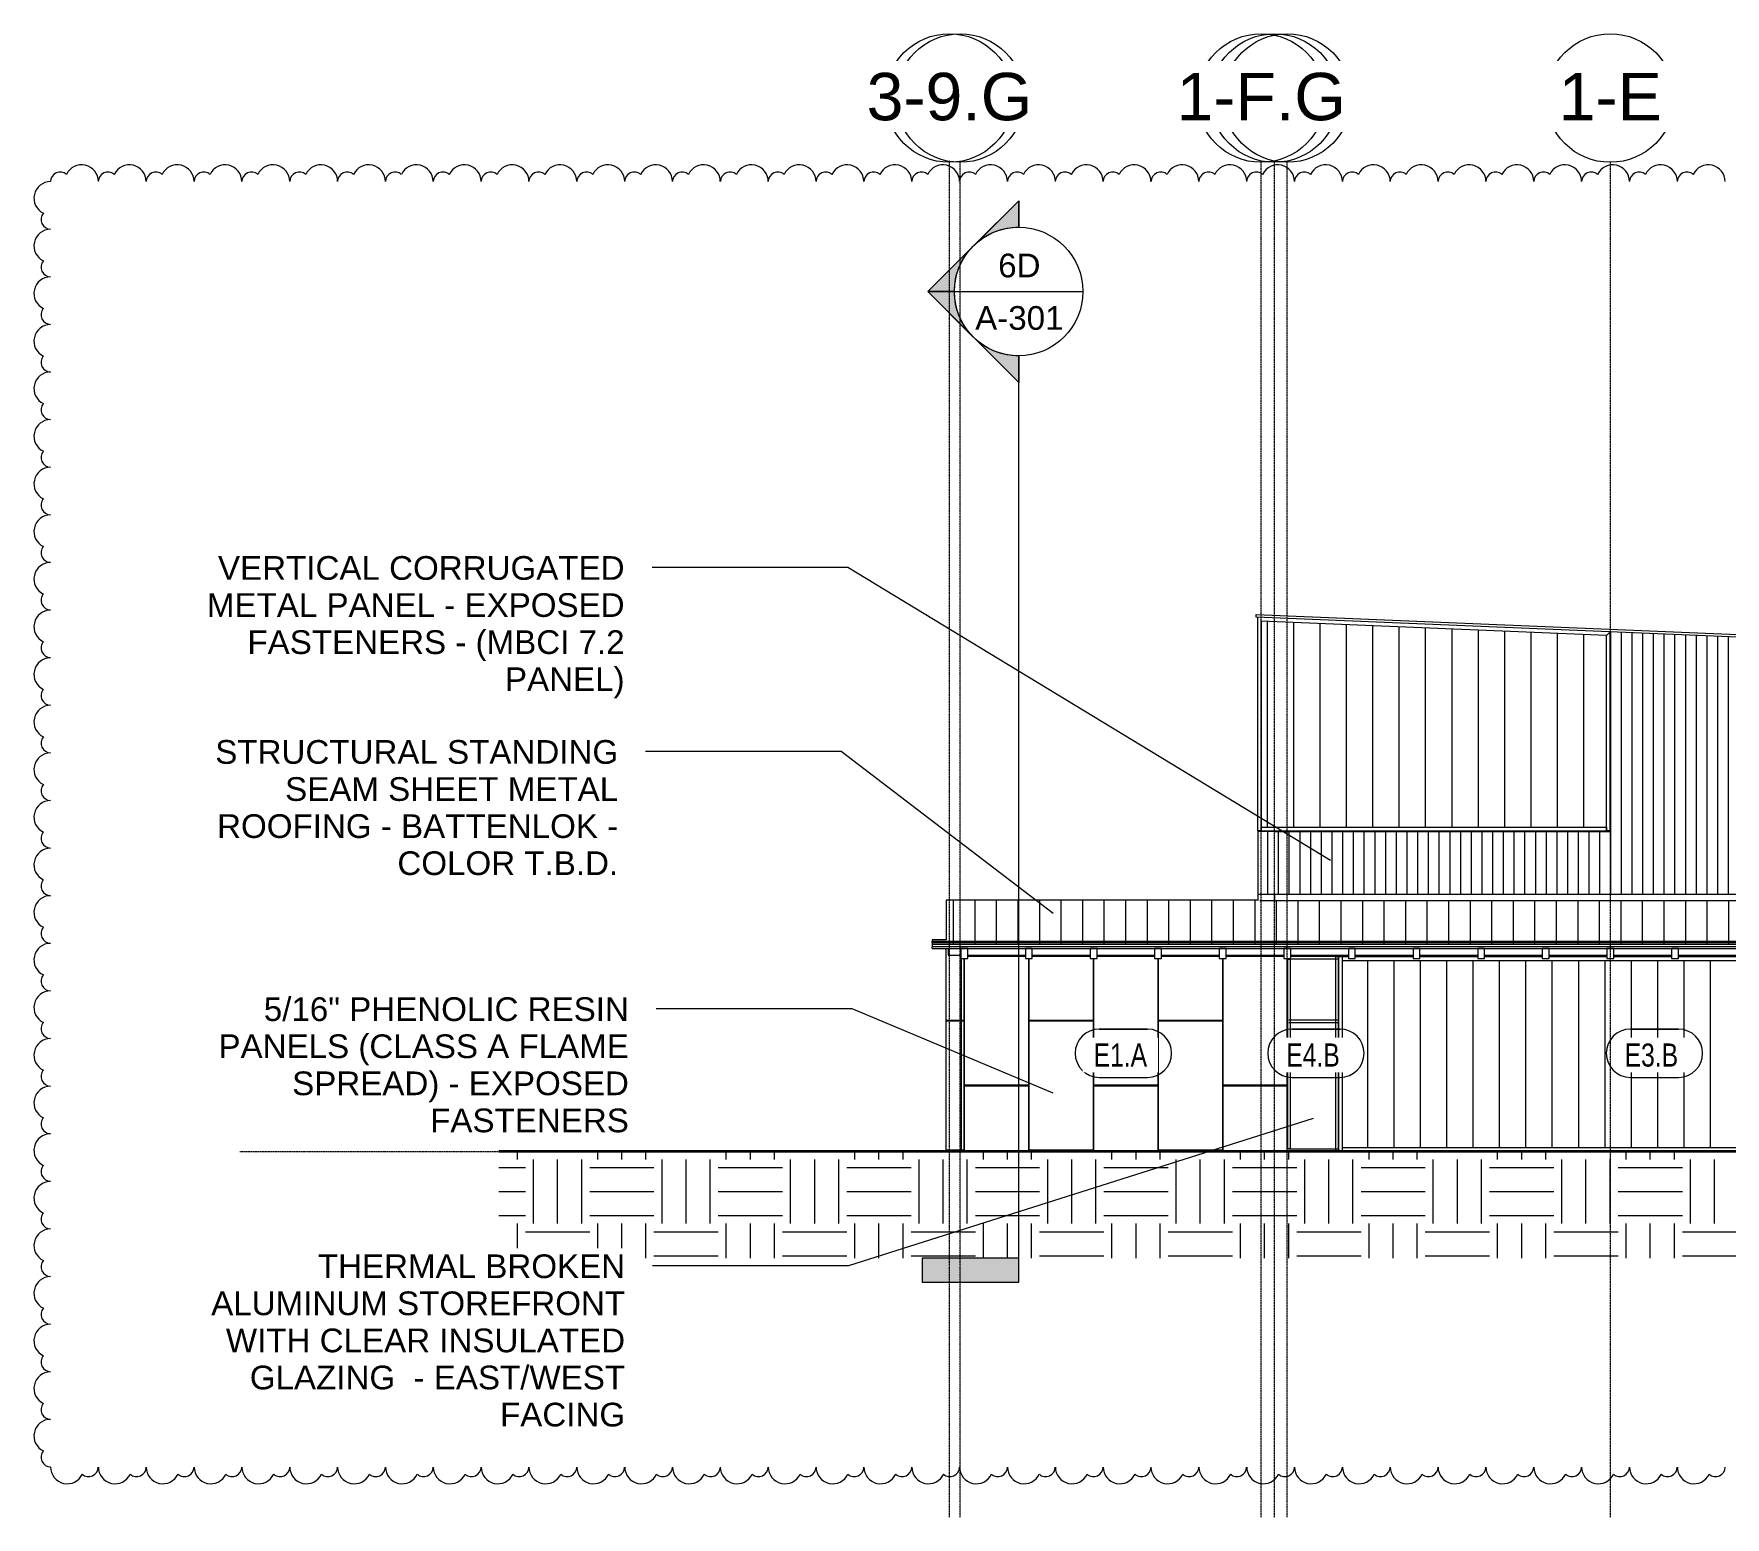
# Model space of a CAD drawing. Header units: inches. Extents: x 20207 to 40520, y -355 to 835.
# Drawn here: x 20208 to 21471, y -273 to 835 of the extents above; entities that cross this region are included whole.
import ezdxf

# ---------------------------------------------------------------- set-up
doc = ezdxf.new("R2010")
doc.units = ezdxf.units.IN
doc.header["$MEASUREMENT"] = 0
doc.linetypes.add('Grid Line 1_2_', pattern=[0.875, 0.5, -0.125, 0.125, -0.125])
doc.linetypes.add('Hidden 1_8_', pattern=[0.1875, 0.125, -0.0625])
for name, color, linetype, lineweight in [('A-ANNO-KEYN', 231, 'Continuous', 9), ('A-FLOR-LEVL', 51, 'Continuous', 9), ('A-GLAZ-CWMG', 51, 'Continuous', 13), ('A-ROOF', 132, 'Continuous', 13), ('A-ROOF-PATT', 132, 'Continuous', 13), ('A-WALL', 113, 'Continuous', 13), ('A-WALL-IDEN', 211, 'Continuous', 9), ('A-WALL-PATT', 111, 'Continuous', 13), ('C-TOPO', 7, 'Continuous', 13), ('G-ANNO-REVC', 71, 'Continuous', 9), ('G-ANNO-SYMB', 111, 'Continuous', 9), ('I-WALL', 2, 'Continuous', 13), ('S-BEAM', 12, 'Continuous', 13), ('S-GRID', 1, 'Continuous', 9), ('S-GRID-IDEN', 1, 'Continuous', 9)]:
    doc.layers.add(name, color=color, linetype=linetype, lineweight=lineweight)
doc.styles.add('Arial_1', font='arial.ttf', dxfattribs={"height": 35.407186})
doc.styles.add('Arial_2', font='arial.ttf', dxfattribs={"height": 17.703593})
doc.styles.add('Century Gothic', font='GOTHIC.TTF', dxfattribs={"width": 0.8, "height": 17.245342})
pattern_1 = [(0, (21143.93, 1.12), (-193, 193), [48, -145]), (90, (21143.93, 1.12), (-193, 1e-14), [96, -97]), (180, (21191.93, 97.12), (-193, 193), [48, -145]), (90, (21191.93, 1.12), (-193, 1e-14), [96, -97]), (180, (21191.93, 97.62), (-193, 193), [48, -145]), (90, (21191.93, 97.62), (-193, 1e-14), [96, -97]), (0, (21143.93, 193.62), (-193, 193), [48, -145]), (90, (21143.93, 97.62), (-193, 1e-14), [96, -97]), (0, (21192.18, 48.88), (-193, 193), [48, -145]), (90, (21192.18, 0.75), (-193, 1e-14), [48.125, -144.875]), (90, (21240.18, 0.75), (-193, 1e-14), [48.125, -144.875]), (0, (21192.18, 145.38), (-193, 193), [48, -145]), (90, (21192.18, 49.38), (-193, 1e-14), [96, -97]), (180, (21240.18, 49.38), (-193, 193), [48, -145]), (90, (21240.18, 49.38), (-193, 1e-14), [96, -97]), (90, (21192.18, 145.88), (-193, 1e-14), [48, -145]), (180, (21240.18, 145.88), (-193, 193), [48, -145]), (90, (21240.18, 145.88), (-193, 1e-14), [48, -145]), (0, (21240.43, 1.12), (-193, 193), [48, -145]), (90, (21240.43, 1.12), (-193, 1e-14), [96, -97]), (180, (21288.43, 97.12), (-193, 193), [48, -145]), (90, (21288.43, 1.12), (-193, 1e-14), [96, -97]), (180, (21288.43, 97.62), (-193, 193), [48, -145]), (90, (21288.43, 97.62), (-193, 1e-14), [96, -97]), (0, (21240.43, 193.62), (-193, 193), [48, -145]), (90, (21240.43, 97.62), (-193, 1e-14), [96, -97]), (0, (21288.68, 48.88), (-193, 193), [48, -145]), (90, (21288.68, 0.75), (-193, 1e-14), [48.125, -144.875]), (90, (21336.68, 0.75), (-193, 1e-14), [48.125, -144.875]), (0, (21288.68, 145.38), (-193, 193), [48, -145]), (90, (21288.68, 49.38), (-193, 1e-14), [96, -97]), (180, (21336.68, 49.38), (-193, 193), [48, -145]), (90, (21336.68, 49.38), (-193, 1e-14), [96, -97]), (90, (21288.68, 145.88), (-193, 1e-14), [48, -145]), (180, (21336.68, 145.88), (-193, 193), [48, -145]), (90, (21336.68, 145.88), (-193, 1e-14), [48, -145])]

# ---------------------------------------------------------------- blocks, each defined once
blk = doc.blocks.new('Rectangular Mullion - Profile_Polycarbonate_Upper and left-1836397-Elevation - West')
at = {"layer": 'A-GLAZ-CWMG'}
for p, q in [((21185.1, 142.7), (21185.1, 145.5)), ((21185.1, 145.5), (21189.5, 145.5)), ((21185.1, 142.7), (21646.4, 142.7)), ((21194.6, 145.5), (21237.7, 145.5)), ((21242.9, 145.5), (21286, 145.5)), ((21291.1, 145.5), (21334.2, 145.5)), ((21339.4, 145.5), (21382.5, 145.5)), ((21387.6, 145.5), (21430.7, 145.5)), ((21435.9, 145.5), (21479, 145.5)), ((21484.1, 145.5), (21527.2, 145.5)), ((21532.4, 145.5), (21575.5, 145.5)), ((21580.6, 145.5), (21623.7, 145.5)), ((21628.9, 145.5), (21646.4, 145.5)), ((21646.4, 145.5), (21646.4, 142.7))]:
    blk.add_line(p, q, dxfattribs=at)
blk = doc.blocks.new('Rectangular Mullion - Profile_Polycarbonate_Lower-1836398-Elevation - West')
at = {"layer": 'A-GLAZ-CWMG'}
for p, q in [((21185.1, 0), (21185.1, 2.8)), ((21646.4, 2.8), (21185.1, 2.8)), ((21646.4, 2.8), (21646.4, 0))]:
    blk.add_line(p, q, dxfattribs=at)
blk = doc.blocks.new('Rectangular Mullion - Profile_Polycarbonate_right-1180550-Elevation - West')
at = {"layer": 'A-GLAZ-CWMG'}
for p, q in [((21182.4, 145.5), (21185.1, 145.5)), ((21182.4, 0), (21182.4, 145.5)), ((21185.1, 0), (21185.1, 145.5))]:
    blk.add_line(p, q, dxfattribs=at)
blk = doc.blocks.new('Rectangular Mullion - Exterior 2_ x 4_5_-1142339-Elevation - West')
at = {"layer": 'A-GLAZ-CWMG'}
for p, q in [((21143.9, 97), (21143.9, 2)), ((21145.9, 97), (21145.9, 2)), ((21145.9, 2), (21143.9, 2))]:
    blk.add_line(p, q, dxfattribs=at)
blk = doc.blocks.new('Rectangular Mullion - Exterior 2_ x 4_5_-1142340-Elevation - West')
at = {"layer": 'A-GLAZ-CWMG'}
for p, q in [((21143.9, 143.5), (21145.9, 143.5)), ((21143.9, 143.5), (21143.9, 97)), ((21145.9, 143.5), (21145.9, 97))]:
    blk.add_line(p, q, dxfattribs=at)
blk = doc.blocks.new('Rectangular Mullion - Exterior 2_ x 4_5_-1146634-Elevation - West')
at = {"layer": 'A-GLAZ-CWMG'}
for p, q in [((21180.1, 145.5), (21182.1, 145.5)), ((21180.1, 97), (21180.1, 145.5)), ((21182.1, 97), (21182.1, 145.5))]:
    blk.add_line(p, q, dxfattribs=at)
blk = doc.blocks.new('Rectangular Mullion - Exterior 2_ x 4_5_-1146635-Elevation - West')
at = {"layer": 'A-GLAZ-CWMG'}
for p, q in [((21180.1, 0), (21180.1, 97)), ((21182.1, 0), (21182.1, 97))]:
    blk.add_line(p, q, dxfattribs=at)
blk = doc.blocks.new('L-Angle - L2X2X3_16-1772653-Elevation - West')
at = {"layer": 'S-BEAM'}
for p, q in [((21134.8, 239.3), (21134.8, 239.5)), ((21134.8, 239.1), (21134.8, 239.3)), ((21384.7, 239.1), (21134.8, 239.1)), ((21134.8, 238.9), (21134.8, 239.1)), ((21134.8, 238.9), (21384.7, 238.9)), ((21384.7, 239.5), (21384.7, 239.3)), ((21384.7, 239.3), (21384.7, 239.1)), ((21384.7, 239.1), (21384.7, 238.9))]:
    blk.add_line(p, q, dxfattribs=at)
at = {"layer": 'S-BEAM', "linetype": 'Hidden 1_8_', "lineweight": 9}
blk.add_line((21384.7, 239.1), (21134.8, 239.1), dxfattribs=at)
blk = doc.blocks.new('Rectangular Mullion - Exterior 2_ x 4_5_-1146644-Elevation - West')
at = {"layer": 'A-GLAZ-CWMG'}
for p, q in [((21144.9, 2), (21182.1, 2)), ((21182.1, 2), (21182.1, 0))]:
    blk.add_line(p, q, dxfattribs=at)
blk = doc.blocks.new('Rectangular Mullion - Exterior 2_ x 4_5_-1146645-Elevation - West')
at = {"layer": 'A-GLAZ-CWMG'}
for p, q in [((21182.1, 98), (21144.9, 98)), ((21182.1, 96), (21144.9, 96)), ((21182.1, 98), (21182.1, 96))]:
    blk.add_line(p, q, dxfattribs=at)
blk = doc.blocks.new('Rectangular Mullion - Exterior 2_ x 4_5_-1146646-Elevation - West')
at = {"layer": 'A-GLAZ-CWMG'}
for p, q in [((21182.1, 143.5), (21144.9, 143.5)), ((21182.1, 145.5), (21146.4, 145.5)), ((21182.1, 145.5), (21182.1, 143.5))]:
    blk.add_line(p, q, dxfattribs=at)
blk = doc.blocks.new('Dimension Lumber - 5_5 x 7_5 Glulam-1777807-Elevation - West')
at = {"layer": 'S-BEAM'}
for p, q in [((22497.4, 151.5), (22492.2, 151.5)), ((22492.2, 151.5), (22492.2, 144)), ((22492.2, 144), (22497.4, 144)), ((22497.4, 144), (22497.4, 151.5))]:
    blk.add_line(p, q, dxfattribs=at)
blk = doc.blocks.new('HSS-Hollow Structural Section - HSS1-1_2X1-1_2X1_8 - Obsolete-1396620-Elevation - West')
at = {"layer": 'S-BEAM'}
for p, q in [((20878.6, 151.8), (20878.6, 152.7)), ((20878.6, 151.6), (20878.6, 151.8)), ((20878.6, 151.6), (22518.9, 151.6))]:
    blk.add_line(p, q, dxfattribs=at)
blk = doc.blocks.new('Rectangular Mullion - Profile_Polycarbonate_Lower-1767616-Elevation - West')
at = {"layer": 'A-GLAZ-CWMG'}
for p, q in [((21124.3, 239.5), (21124.3, 242.2)), ((21124.3, 242.2), (21382.2, 242.2)), ((21382.2, 242.2), (21382.2, 239.5)), ((21124.3, 239.5), (21382.2, 239.5))]:
    blk.add_line(p, q, dxfattribs=at)
blk = doc.blocks.new('Rectangular Mullion - Profile_Polycarbonate_Upper and left-1987914-Elevation - West')
at = {"layer": 'A-GLAZ-CWMG'}
for p, q in [((21121.6, 399), (21121.6, 239.5)), ((21124.3, 396.1), (21124.3, 239.5)), ((21124.3, 239.5), (21121.6, 239.5))]:
    blk.add_line(p, q, dxfattribs=at)
blk = doc.blocks.new('Rectangular Mullion - Profile_Polycarbonate_right-1987915-Elevation - West')
at = {"layer": 'A-GLAZ-CWMG'}
for p, q in [((21384.9, 388), (21382.2, 385.4)), ((21382.2, 239.5), (21382.2, 385.4)), ((21384.9, 239.5), (21384.9, 388)), ((21384.9, 239.5), (21382.2, 239.5))]:
    blk.add_line(p, q, dxfattribs=at)
blk = doc.blocks.new('Rectangular Mullion - Profile_Polycarbonate_Upper and left-1987916-Elevation - West')
at = {"layer": 'A-GLAZ-CWMG'}
for q in [(21124.3, 396.1), (21384.9, 388)]:
    blk.add_line((21382.2, 385.4), q, dxfattribs=at)
blk = doc.blocks.new('Roofs 5 - Roofs 1-1983635-Elevation - West')
at = {"layer": 'A-ROOF'}
for p, q in [((20878.6, 156.4), (20878.6, 157.1)), ((20878.6, 157.1), (22519.1, 157.1)), ((20878.6, 155.7), (20878.6, 156.4)), ((22519.1, 156.4), (20878.6, 156.4)), ((22519.1, 155.7), (20878.6, 155.7)), ((22519.1, 157.1), (22519.1, 156.4))]:
    blk.add_line(p, q, dxfattribs=at)
blk = doc.blocks.new('Grid - Grid Head - Circle-14747-Elevation - West')
at = {"layer": 'S-GRID-IDEN'}
blk.add_circle((21143.8, 786.7), 48, dxfattribs=at)
blk = doc.blocks.new('Section - 3_32_ x 3_8_-18514-Elevation - West')
at = {"layer": 'G-ANNO-SYMB'}
blk.add_hatch(color=256, dxfattribs=at).paths.add_polyline_path([(22320.8, -79.7), (22248.8, -79.7), (22248.8, -97.7), (22320.8, -97.7)], flags=0)
for p, q in [((22248.8, -97.7), (22248.8, -79.7)), ((22248.8, -79.7), (22320.8, -79.7)), ((22320.8, -79.7), (22320.8, -97.7)), ((22320.8, -97.7), (22248.8, -97.7))]:
    blk.add_line(p, q, dxfattribs=at)
blk = doc.blocks.new('Section - Section Head - Filled-1526-Elevation - West')
at = {"layer": 'G-ANNO-SYMB'}
h = blk.add_hatch(color=256, dxfattribs=at)
edge = h.paths.add_edge_path(flags=0)
edge.add_arc((22248.8, 593.2), 48.1, 47.9216, 90)
edge.add_line((22248.8, 641.2), (22248.8, 661))
edge.add_line((22248.8, 661), (22281, 628.8))
h = blk.add_hatch(color=256, dxfattribs=at)
edge = h.paths.add_edge_path(flags=0)
edge.add_line((22282.8, 627.1), (22316.7, 593.2))
edge.add_line((22316.7, 593.2), (22296.8, 593.2))
edge.add_arc((22248.8, 593.2), 48, 360, 405)
h = blk.add_hatch(color=256, dxfattribs=at)
edge = h.paths.add_edge_path(flags=0)
edge.add_arc((22248.8, 593.2), 48, 315, 360)
edge.add_line((22296.8, 593.2), (22316.7, 593.2))
edge.add_line((22316.7, 593.2), (22282.8, 559.2))
h = blk.add_hatch(color=256, dxfattribs=at)
edge = h.paths.add_edge_path(flags=0)
edge.add_line((22281, 557.5), (22248.8, 525.3))
edge.add_line((22248.8, 525.3), (22248.8, 545.1))
edge.add_arc((22248.8, 593.2), 48.1, 270, 312.0784)
for p, q in [((22316.7, 593.2), (22248.8, 661)), ((22248.8, 641.2), (22248.8, 661)), ((22281, 628.8), (22248.8, 661)), ((22248.8, 661), (22248.8, 641.2)), ((22316.7, 593.2), (22282.8, 627.1)), ((22316.7, 593.2), (22248.8, 525.3)), ((22282.8, 559.2), (22316.7, 593.2)), ((22296.8, 593.2), (22316.7, 593.2)), ((22316.7, 593.2), (22296.8, 593.2)), ((22248.8, 525.3), (22281, 557.5)), ((22248.8, 545.2), (22248.8, 525.3)), ((22248.8, 545.1), (22248.8, 525.3))]:
    blk.add_line(p, q, dxfattribs=at)
for radius, start, end in [(48, 90, 270), (48, 270, 90), (48.1, 47.9216, 90), (48, 360, 45), (48, 315, 360), (48.1, 270, 312.0784)]:
    blk.add_arc((22248.8, 593.2), radius, start, end, dxfattribs=at)
blk = doc.blocks.new('Wall Tag - 1_4_-1369832-Elevation - West')
at = {"layer": 'A-WALL-IDEN', "color": 153}
for p, q in [((22653.5, 91.3), (22689.5, 91.3)), ((22689.5, 91.3), (22653.5, 91.3)), ((22653.5, 55.3), (22689.5, 55.3)), ((22653.5, 55.3), (22689.5, 55.3))]:
    blk.add_line(p, q, dxfattribs=at)
for centre, start, end in [((22653.5, 73.3), 90, 270), ((22653.5, 73.3), 90, 270), ((22689.5, 73.3), 270, 90), ((22689.5, 73.3), 270, 90)]:
    blk.add_arc(centre, 18, start, end, dxfattribs=at)
blk = doc.blocks.new('Family - ___-1987486-Elevation - West')
at = {"layer": 'G-ANNO-REVC', "color": 153}
for centre, radius, start, end in [((20243.4, 724.3), 12.5, 0, 154.7912), ((20279.1, 724.3), 12.5, 0, 154.7912), ((20314.9, 724.3), 12.5, 0, 154.7912), ((20350.6, 724.3), 12.5, 0, 154.7912), ((20386.3, 724.3), 12.5, 0, 154.7912), ((20422.1, 724.3), 12.5, 0, 154.7912), ((20457.8, 724.3), 12.5, 0, 154.7912), ((20493.5, 724.3), 12.5, 0, 154.7912), ((20529.3, 724.3), 12.5, 0, 154.7912), ((20565, 724.3), 12.5, 0, 154.7912), ((20600.7, 724.3), 12.5, 0, 154.7912), ((20636.5, 724.3), 12.5, 0, 154.7912), ((20672.2, 724.3), 12.5, 0, 154.7912), ((20707.9, 724.3), 12.5, 0, 154.7912), ((20743.7, 724.3), 12.5, 0, 154.7912), ((20779.4, 724.3), 12.5, 0, 154.7912), ((20815.1, 724.3), 12.5, 0, 154.7912), ((20850.9, 724.3), 12.5, 0, 154.7912), ((20886.6, 724.3), 12.5, 0, 154.7912), ((20922.3, 724.3), 12.5, 0, 154.7912), ((20958.1, 724.3), 12.5, 0, 154.7912), ((20993.8, 724.3), 12.5, 0, 154.7912), ((21029.5, 724.3), 12.5, 0, 154.7912), ((21065.3, 724.3), 12.5, 0, 154.7912), ((21101, 724.3), 12.5, 0, 154.7912), ((21136.7, 724.3), 12.5, 0, 154.7912), ((21172.5, 724.3), 12.5, 0, 154.7912), ((21208.2, 724.3), 12.5, 0, 154.7912), ((21243.9, 724.3), 12.5, 0, 154.7912), ((21279.7, 724.3), 12.5, 0, 154.7912), ((21315.4, 724.3), 12.5, 0, 154.7912), ((21351.1, 724.3), 12.5, 0, 154.7912), ((21386.9, 724.3), 12.5, 0, 154.7912), ((21422.6, 724.3), 12.5, 0, 154.7912), ((21458.3, 724.3), 12.5, 0, 154.7912), ((20220.2, 711.9), 12.4, 90, 244.7912), ((20227.3, 724.3), 7.15, 48.1897, 180), ((20263, 724.3), 7.15, 48.1897, 180), ((20298.8, 724.3), 7.15, 48.1897, 180), ((20334.5, 724.3), 7.15, 48.1897, 180), ((20370.2, 724.3), 7.15, 48.1897, 180), ((20406, 724.3), 7.15, 48.1897, 180), ((20441.7, 724.3), 7.15, 48.1897, 180), ((20477.4, 724.3), 7.15, 48.1897, 180), ((20513.2, 724.3), 7.15, 48.1897, 180), ((20548.9, 724.3), 7.15, 48.1897, 180), ((20584.6, 724.3), 7.15, 48.1897, 180), ((20620.4, 724.3), 7.15, 48.1897, 180), ((20656.1, 724.3), 7.15, 48.1897, 180), ((20691.8, 724.3), 7.15, 48.1897, 180), ((20727.6, 724.3), 7.15, 48.1897, 180), ((20763.3, 724.3), 7.15, 48.1897, 180), ((20799, 724.3), 7.15, 48.1897, 180), ((20834.8, 724.3), 7.15, 48.1897, 180), ((20870.5, 724.3), 7.15, 48.1897, 180), ((20906.2, 724.3), 7.15, 48.1897, 180), ((20942, 724.3), 7.15, 48.1897, 180), ((20977.7, 724.3), 7.15, 48.1897, 180), ((21013.4, 724.3), 7.15, 48.1897, 180), ((21049.2, 724.3), 7.15, 48.1897, 180), ((21084.9, 724.3), 7.15, 48.1897, 180), ((21120.6, 724.3), 7.15, 48.1897, 180), ((21156.4, 724.3), 7.15, 48.1897, 180), ((21192.1, 724.3), 7.15, 48.1897, 180), ((21227.8, 724.3), 7.15, 48.1897, 180), ((21263.6, 724.3), 7.15, 48.1897, 180), ((21299.3, 724.3), 7.15, 48.1897, 180), ((21335, 724.3), 7.15, 48.1897, 180), ((21370.8, 724.3), 7.15, 48.1897, 180), ((21406.5, 724.3), 7.15, 48.1897, 180), ((21442.2, 724.3), 7.15, 48.1897, 180), ((20220.2, 695.9), 7.11, 138.1897, 270), ((20220.2, 676.3), 12.4, 90, 244.7912), ((20220.2, 660.3), 7.11, 138.1897, 270), ((20220.2, 640.8), 12.4, 90, 244.7912), ((20220.2, 624.8), 7.11, 138.1897, 270), ((20220.2, 605.2), 12.4, 90, 244.7912), ((20220.2, 589.2), 7.11, 138.1897, 270), ((20220.2, 569.7), 12.4, 90, 244.7912), ((20220.2, 553.7), 7.11, 138.1897, 270), ((20220.2, 534.1), 12.4, 90, 244.7912), ((20220.2, 518.1), 7.11, 138.1897, 270), ((20220.2, 498.6), 12.4, 90, 244.7912), ((20220.2, 482.6), 7.11, 138.1897, 270), ((20220.2, 463), 12.4, 90, 244.7912), ((20220.2, 447), 7.11, 138.1897, 270), ((20220.2, 427.5), 12.4, 90, 244.7912), ((20220.2, 391.9), 12.4, 90, 244.7912), ((20220.2, 411.5), 7.11, 138.1897, 270), ((20220.2, 375.9), 7.11, 138.1897, 270), ((20220.2, 356.3), 12.4, 90, 244.7912), ((20220.2, 340.3), 7.11, 138.1897, 270), ((20220.2, 320.8), 12.4, 90, 244.7912), ((20220.2, 304.8), 7.11, 138.1897, 270), ((20220.2, 285.2), 12.4, 90, 244.7912), ((20220.2, 269.2), 7.11, 138.1897, 270), ((20220.2, 249.7), 12.4, 90, 244.7912), ((20220.2, 233.7), 7.11, 138.1897, 270), ((20220.2, 214.1), 12.4, 90, 244.7912), ((20220.2, 198.1), 7.11, 138.1897, 270), ((20220.2, 178.6), 12.4, 90, 244.7912), ((20220.2, 162.6), 7.11, 138.1897, 270), ((20220.2, 143), 12.4, 90, 244.7912), ((20220.2, 127), 7.11, 138.1897, 270), ((20220.2, 107.5), 12.4, 90, 244.7912), ((20220.2, 91.5), 7.11, 138.1897, 270), ((20220.2, 71.9), 12.4, 90, 244.7912), ((20220.2, 55.9), 7.11, 138.1897, 270), ((20220.2, 36.3), 12.4, 90, 244.7912), ((20220.2, 0.8), 12.4, 90, 244.7912), ((20220.2, 20.3), 7.11, 138.1897, 270), ((20220.2, -15.2), 7.11, 138.1897, 270), ((20220.2, -34.8), 12.4, 90, 244.7912), ((20220.2, -50.8), 7.11, 138.1897, 270), ((20220.2, -70.3), 12.4, 90, 244.7912), ((20220.2, -86.3), 7.11, 138.1897, 270), ((20220.2, -105.9), 12.4, 90, 244.7912), ((20220.2, -121.9), 7.11, 138.1897, 270), ((20220.2, -141.4), 12.4, 90, 244.7912), ((20220.2, -157.4), 7.11, 138.1897, 270), ((20220.2, -177), 12.4, 90, 244.7912), ((20220.2, -193), 7.11, 138.1897, 270), ((20220.2, -212.5), 12.4, 90, 244.7912), ((20220.2, -228.5), 7.11, 138.1897, 270), ((20232.7, -235.7), 12.5, 180, 334.7912), ((20248.7, -235.7), 7.15, 228.1897, 360), ((20268.4, -235.7), 12.5, 180, 334.7912), ((20284.5, -235.7), 7.15, 228.1897, 360), ((20304.1, -235.7), 12.5, 180, 334.7912), ((20320.2, -235.7), 7.15, 228.1897, 360), ((20339.9, -235.7), 12.5, 180, 334.7912), ((20355.9, -235.7), 7.15, 228.1897, 360), ((20375.6, -235.7), 12.5, 180, 334.7912), ((20391.7, -235.7), 7.15, 228.1897, 360), ((20411.3, -235.7), 12.5, 180, 334.7912), ((20427.4, -235.7), 7.15, 228.1897, 360), ((20447.1, -235.7), 12.5, 180, 334.7912), ((20463.1, -235.7), 7.15, 228.1897, 360), ((20482.8, -235.7), 12.5, 180, 334.7912), ((20498.9, -235.7), 7.15, 228.1897, 360), ((20518.5, -235.7), 12.5, 180, 334.7912), ((20534.6, -235.7), 7.15, 228.1897, 360), ((20554.3, -235.7), 12.5, 180, 334.7912), ((20570.3, -235.7), 7.15, 228.1897, 360), ((20590, -235.7), 12.5, 180, 334.7912), ((20606.1, -235.7), 7.15, 228.1897, 360), ((20625.7, -235.7), 12.5, 180, 334.7912), ((20641.8, -235.7), 7.15, 228.1897, 360), ((20661.5, -235.7), 12.5, 180, 334.7912), ((20677.5, -235.7), 7.15, 228.1897, 360), ((20697.2, -235.7), 12.5, 180, 334.7912), ((20713.3, -235.7), 7.15, 228.1897, 360), ((20732.9, -235.7), 12.5, 180, 334.7912), ((20749, -235.7), 7.15, 228.1897, 360), ((20768.7, -235.7), 12.5, 180, 334.7912), ((20784.7, -235.7), 7.15, 228.1897, 360), ((20804.4, -235.7), 12.5, 180, 334.7912), ((20820.5, -235.7), 7.15, 228.1897, 360), ((20840.1, -235.7), 12.5, 180, 334.7912), ((20856.2, -235.7), 7.15, 228.1897, 360), ((20875.9, -235.7), 12.5, 180, 334.7912), ((20891.9, -235.7), 7.15, 228.1897, 360), ((20911.6, -235.7), 12.5, 180, 334.7912), ((20927.7, -235.7), 7.15, 228.1897, 360), ((20947.3, -235.7), 12.5, 180, 334.7912), ((20963.4, -235.7), 7.15, 228.1897, 360), ((20983.1, -235.7), 12.5, 180, 334.7912), ((20999.1, -235.7), 7.15, 228.1897, 360), ((21018.8, -235.7), 12.5, 180, 334.7912), ((21034.9, -235.7), 7.15, 228.1897, 360), ((21054.5, -235.7), 12.5, 180, 334.7912), ((21070.6, -235.7), 7.15, 228.1897, 360), ((21090.3, -235.7), 12.5, 180, 334.7912), ((21106.3, -235.7), 7.15, 228.1897, 360), ((21126, -235.7), 12.5, 180, 334.7912), ((21142.1, -235.7), 7.15, 228.1897, 360), ((21161.7, -235.7), 12.5, 180, 334.7912), ((21177.8, -235.7), 7.15, 228.1897, 360), ((21197.5, -235.7), 12.5, 180, 334.7912), ((21213.5, -235.7), 7.15, 228.1897, 360), ((21233.2, -235.7), 12.5, 180, 334.7912), ((21249.3, -235.7), 7.15, 228.1897, 360), ((21268.9, -235.7), 12.5, 180, 334.7912), ((21285, -235.7), 7.15, 228.1897, 360), ((21304.7, -235.7), 12.5, 180, 334.7912), ((21320.7, -235.7), 7.15, 228.1897, 360), ((21340.4, -235.7), 12.5, 180, 334.7912), ((21356.5, -235.7), 7.15, 228.1897, 360), ((21376.1, -235.7), 12.5, 180, 334.7912), ((21392.2, -235.7), 7.15, 228.1897, 360), ((21411.9, -235.7), 12.5, 180, 334.7912), ((21427.9, -235.7), 7.15, 228.1897, 360), ((21447.6, -235.7), 12.5, 180, 334.7912), ((21463.7, -235.7), 7.15, 228.1897, 360)]:
    blk.add_arc(centre, radius, start, end, dxfattribs=at)

msp = doc.modelspace()

# ---------------------------------------------------------------- hatches: boundary and pattern name
at = {"layer": 'A-ROOF-PATT', "lineweight": 9}
h = msp.add_hatch(dxfattribs=at)
h.set_pattern_fill('FP_1', color=8, style=0, pattern_type=2)
h.set_pattern_definition([(90, (180.953, -760.156), (-16.082, 1e-15), [])])
h.paths.add_polyline_path([(22632.1, 154), (22808.3, 154), (22808.3, 154.9), (22519.1, 154.9), (22519.1, 155.7), (20878.6, 155.7), (20878.6, 154.7), (22519.1, 154.7), (22519.1, 154), (22627.3, 154)], flags=0)
h.paths.add_polyline_path([(22793.3, 156.3), (22808.3, 156.3), (22808.3, 157.4), (22786.6, 157.4), (22786.6, 158.5), (22342.7, 158.5), (22342.7, 187.4), (21121.8, 187.5), (21121.8, 187.6), (20889.1, 187.6), (20889.1, 157.9), (20878.6, 157.9), (20878.6, 157.1), (22519.1, 157.1), (22519.1, 156.3), (22724.1, 156.3)], flags=0)
at = {"layer": 'A-WALL-PATT', "lineweight": 9}
h = msp.add_hatch(dxfattribs=at)
h.set_pattern_fill('FP_9', color=8, style=0, pattern_type=2)
h.set_pattern_definition([(90, (21384.928, 0), (-19.685, 1e-15), [])])
h.paths.add_polyline_path([(21174.8, 242.2), (21382.2, 242.2), (21382.2, 385.4), (21124.3, 396.1), (21124.3, 242.2)], flags=0)
h = msp.add_hatch(dxfattribs=at)
h.set_pattern_fill('FP_7', color=8, style=0, pattern_type=2)
h.set_pattern_definition([(90, (22305.319, 0), (-8, 5e-16), [])])
h.paths.add_polyline_path([(22259.3, 192), (22342.7, 192), (22342.7, 239.5), (22341.2, 239.5), (22341.7, 240), (22341.8, 243.5), (22369.6, 243.5), (22369.6, 347), (21384.9, 388), (21384.9, 238.9), (21121.8, 238.9), (21121.8, 192), (22104.4, 192)], flags=0)
h = msp.add_hatch(dxfattribs=at)
h.set_pattern_fill('FP_3', color=8, style=0, pattern_type=2)
h.set_pattern_definition(pattern_1)
h.paths.add_polyline_path([(20900.3, 0), (20900.3, 144), (20900, 144), (20900, 151.6), (20889.1, 151.5), (20889.1, 0)], flags=0)
h = msp.add_hatch(dxfattribs=at)
h.set_pattern_fill('FP_3', color=8, style=0, pattern_type=2)
h.set_pattern_definition(pattern_1)
h.paths.add_polyline_path([(21143.7, 0), (21143.7, 144), (21141.2, 144), (21141.2, 145.5), (21098.1, 145.5), (21098.1, 144), (21093, 144), (21093, 145.5), (21049.9, 145.5), (21049.9, 144), (21044.7, 144), (21044.7, 145.5), (21001.6, 145.5), (21001.6, 144), (20996.5, 144), (20996.5, 145.5), (20953.4, 145.5), (20953.4, 144), (20948.2, 144), (20948.2, 145.5), (20905.1, 145.5), (20905.1, 144), (20900.3, 144), (20900.3, 0)], flags=0)
h = msp.add_hatch(dxfattribs=at)
h.set_pattern_fill('FP_4', color=8, style=0, pattern_type=2)
h.set_pattern_definition([(0, (21135.3, 0.38), (-193, 193), [48, -145]), (90, (21135.3, 0.38), (-193, 1e-14), [96, -97]), (180, (21183.3, 96.38), (-193, 193), [48, -145]), (90, (21183.3, 0.38), (-193, 1e-14), [96, -97]), (180, (21183.3, 96.88), (-193, 193), [48, -145]), (90, (21183.3, 96.88), (-193, 1e-14), [96, -97]), (0, (21135.3, 192.88), (-193, 193), [48, -145]), (90, (21135.3, 96.88), (-193, 1e-14), [96, -97]), (0, (21183.55, 48.12), (-193, 193), [48, -145]), (90, (21183.55, 0), (-193, 1e-14), [48.125, -144.875]), (90, (21231.55, 0), (-193, 1e-14), [48.125, -144.875]), (0, (21183.55, 144.62), (-193, 193), [48, -145]), (90, (21183.55, 48.62), (-193, 1e-14), [96, -97]), (180, (21231.55, 48.62), (-193, 193), [48, -145]), (90, (21231.55, 48.62), (-193, 1e-14), [96, -97]), (90, (21183.55, 145.12), (-193, 1e-14), [48, -145]), (180, (21231.55, 145.12), (-193, 193), [48, -145]), (90, (21231.55, 145.12), (-193, 1e-14), [48, -145]), (0, (21231.8, 0.38), (-193, 193), [48, -145]), (90, (21231.8, 0.38), (-193, 1e-14), [96, -97]), (180, (21279.8, 96.38), (-193, 193), [48, -145]), (90, (21279.8, 0.38), (-193, 1e-14), [96, -97]), (180, (21279.8, 96.88), (-193, 193), [48, -145]), (90, (21279.8, 96.88), (-193, 1e-14), [96, -97]), (0, (21231.8, 192.88), (-193, 193), [48, -145]), (90, (21231.8, 96.88), (-193, 1e-14), [96, -97]), (0, (21280.05, 48.12), (-193, 193), [48, -145]), (90, (21280.05, 0), (-193, 1e-14), [48.125, -144.875]), (90, (21328.05, 0), (-193, 1e-14), [48.125, -144.875]), (0, (21280.05, 144.62), (-193, 193), [48, -145]), (90, (21280.05, 48.62), (-193, 1e-14), [96, -97]), (180, (21328.05, 48.62), (-193, 193), [48, -145]), (90, (21328.05, 48.62), (-193, 1e-14), [96, -97]), (90, (21280.05, 145.12), (-193, 1e-14), [48, -145]), (180, (21328.05, 145.12), (-193, 193), [48, -145]), (90, (21328.05, 145.12), (-193, 1e-14), [48, -145])])
h.paths.add_polyline_path([(20948.2, 145.5), (20948.2, 146.5), (20905.1, 146.5), (20905.1, 145.5)], flags=0)
h.paths.add_polyline_path([(20996.5, 145.5), (20996.5, 146.5), (20953.4, 146.5), (20953.4, 145.5)], flags=0)
h.paths.add_polyline_path([(21135.1, 145.5), (21135.1, 146.5), (21098.1, 146.5), (21098.1, 145.5)], flags=0)
h.paths.add_polyline_path([(21001.6, 145.5), (21044.7, 145.5), (21044.7, 146.5), (21001.6, 146.5)], flags=0)
h.paths.add_polyline_path([(21093, 145.5), (21093, 146.5), (21049.9, 146.5), (21049.9, 145.5)], flags=0)
h = msp.add_hatch(dxfattribs=at)
h.set_pattern_fill('FP_5', color=8, style=0, pattern_type=2)
h.set_pattern_definition([(90, (21223.61, 0), (-19.685, 1e-15), [])])
h.paths.add_polyline_path([(21646.4, 2.8), (21646.4, 142.8), (21185.1, 142.8), (21185.1, 2.8), (21484.6, 2.8)], flags=0)
at = {"layer": 'C-TOPO', "lineweight": 9}
h = msp.add_hatch(dxfattribs=at)
h.set_pattern_fill('FP_8', color=8, style=0, pattern_type=2)
h.set_pattern_definition([(0, (22782.816, 0), (48, 48), [48, -48]), (0, (22782.816, 18), (48, 48), [48, -48]), (0, (22782.816, 36), (48, 48), [48, -48]), (90, (22788.816, 42), (-48, 48), [48, -48]), (90, (22806.816, 42), (-48, 48), [48, -48]), (90, (22824.816, 42), (-48, 48), [48, -48])])
h.paths.add_polyline_path([(22833.1, -79.7), (23034, -79.7), (23034, 0), (20555, 0), (20555, -79.7), (22724.1, -79.7)], flags=0)

# ---------------------------------------------------------------- linework, layer by layer
at = {"layer": 'A-ANNO-KEYN', "color": 153}
for p, q in [((20815.6, 436), (20669.4, 436)), ((21176, 217.3), (20815.6, 436)), ((20810.7, 298.7), (20664.5, 298.7)), ((20969, 177.7), (20810.7, 298.7)), ((20818.8, 106.5), (20672.6, 106.5)), ((20969, 43.6), (20818.8, 106.5)), ((21163.2, 24.6), (20816, -85.5)), ((20816, -85.5), (20669.8, -85.5))]:
    msp.add_line(p, q, dxfattribs=at)
at = {"layer": 'A-FLOR-LEVL', "linetype": 'Grid Line 1_2_'}
msp.add_line((20361.6, 0), (23817.9, 0), dxfattribs=at)
at = {"layer": 'A-ROOF'}
for p, q in [((21120.5, 401), (22433.1, 346.3)), ((21120.5, 399), (21120.5, 401)), ((22433.1, 344.3), (21120.5, 399)), ((21121.8, 187.6), (20889.1, 187.6)), ((20889.1, 187.6), (20889.1, 157.9)), ((21123.3, 187.4), (22342.7, 187.4)), ((20889.1, 157.9), (20878.6, 157.9)), ((20878.6, 157.9), (20878.6, 157.1)), ((20878.6, 155.7), (20878.6, 152.7)), ((20878.6, 154.7), (22519.1, 154.7)), ((22519.1, 152.7), (20878.6, 152.7))]:
    msp.add_line(p, q, dxfattribs=at)
at = {"layer": 'A-WALL'}
for p, q in [((21121.8, 239.5), (21121.8, 187.5)), ((21134.8, 238.9), (21121.8, 238.9)), ((21134.3, 239.5), (21134.3, 238.9)), ((21384.9, 238.9), (21384.7, 238.9)), ((21384.9, 239.5), (21384.9, 238.9)), ((21121.8, 192), (22342.7, 192)), ((21134.3, 192), (21134.3, 187.4)), ((20889.1, 0), (20889.1, 151.6)), ((20900.3, 144), (20900.3, 0)), ((20948.2, 145.5), (20905.1, 145.5)), ((20996.5, 145.5), (20953.4, 145.5)), ((21044.7, 145.5), (21001.6, 145.5)), ((21093, 145.5), (21049.9, 145.5)), ((21141.2, 145.5), (21098.1, 145.5)), ((21135.1, 145.5), (21135.1, 146.5)), ((21143.7, 0), (21143.7, 144))]:
    msp.add_line(p, q, dxfattribs=at)
at = {"layer": 'C-TOPO', "lineweight": 35}
msp.add_line((21487.7, 0), (20555, 0), dxfattribs=at)
at = {"layer": 'C-TOPO'}
msp.add_line((21487.7, 0), (20555, 0), dxfattribs=at)
at = {"layer": 'G-ANNO-SYMB'}
for p, q in [((20895.1, 642.2), (20991.1, 642.2)), ((20943.1, 594.2), (20943.1, -79.7))]:
    msp.add_line(p, q, dxfattribs=at)
at = {"layer": 'I-WALL'}
for p, q in [((20890.6, 151.6), (20890.6, 146.5)), ((20890.6, 146.5), (20900, 146.5)), ((20905.1, 146.5), (20948.2, 146.5)), ((20953.4, 146.5), (20996.5, 146.5)), ((21001.6, 146.5), (21044.7, 146.5)), ((21049.9, 146.5), (21093, 146.5)), ((21098.1, 146.5), (21141.2, 146.5)), ((21146.4, 146.5), (21189.5, 146.5)), ((21182.1, 144.8), (21182.4, 144.8)), ((21194.6, 146.5), (21237.7, 146.5)), ((21242.9, 146.5), (21286, 146.5)), ((21291.1, 146.5), (21334.2, 146.5)), ((21339.4, 146.5), (21382.5, 146.5)), ((21387.6, 146.5), (21430.7, 146.5)), ((21435.9, 146.5), (21479, 146.5))]:
    msp.add_line(p, q, dxfattribs=at)
at = {"layer": 'S-GRID', "linetype": 'Grid Line 1_2_'}
for p, q in [((20891.6, -273.2), (20891.6, 738.7)), ((20899.6, -273.2), (20899.6, 738.7)), ((21124.3, -273.2), (21124.3, 738.7)), ((21134.3, -273.2), (21134.3, 738.7)), ((21143.8, -273.2), (21143.8, 738.7)), ((21385.1, -273.2), (21385.1, 738.7)), ((21385.1, -273.2), (21385.1, 738.7))]:
    msp.add_line(p, q, dxfattribs=at)

# ---------------------------------------------------------------- block references
at = {"layer": 'A-GLAZ-CWMG'}
for name in ['Rectangular Mullion - Profile_Polycarbonate_Upper and left-1987914-Elevation - West', 'Rectangular Mullion - Profile_Polycarbonate_Upper and left-1987916-Elevation - West', 'Rectangular Mullion - Profile_Polycarbonate_right-1987915-Elevation - West', 'Rectangular Mullion - Profile_Polycarbonate_Lower-1767616-Elevation - West', 'Rectangular Mullion - Exterior 2_ x 4_5_-1142340-Elevation - West', 'Rectangular Mullion - Exterior 2_ x 4_5_-1146646-Elevation - West', 'Rectangular Mullion - Exterior 2_ x 4_5_-1146634-Elevation - West', 'Rectangular Mullion - Profile_Polycarbonate_right-1180550-Elevation - West', 'Rectangular Mullion - Profile_Polycarbonate_Upper and left-1836397-Elevation - West', 'Rectangular Mullion - Exterior 2_ x 4_5_-1142339-Elevation - West', 'Rectangular Mullion - Exterior 2_ x 4_5_-1146645-Elevation - West', 'Rectangular Mullion - Exterior 2_ x 4_5_-1146635-Elevation - West', 'Rectangular Mullion - Exterior 2_ x 4_5_-1146644-Elevation - West', 'Rectangular Mullion - Profile_Polycarbonate_Lower-1836398-Elevation - West']:
    msp.add_blockref(name, (0, 0), dxfattribs=at)
at = {"layer": 'A-ROOF'}
msp.add_blockref('Roofs 5 - Roofs 1-1983635-Elevation - West', (0, 0), dxfattribs=at)
at = {"layer": 'A-WALL-IDEN', "color": 153}
for p in [(-1650.1, 0), (-1506.3, 0), (-1253.5, 0)]:
    msp.add_blockref('Wall Tag - 1_4_-1369832-Elevation - West', p, dxfattribs=at)
at = {"layer": 'G-ANNO-SYMB', "extrusion": (0, 0, -1)}
for name, p in [('Section - Section Head - Filled-1526-Elevation - West', (-43192, 49)), ('Section - 3_32_ x 3_8_-18514-Elevation - West', (-43192, 0))]:
    msp.add_blockref(name, p, dxfattribs=at)
at = {"layer": 'S-BEAM'}
for name, p in [('L-Angle - L2X2X3_16-1772653-Elevation - West', (0, 0)), ('HSS-Hollow Structural Section - HSS1-1_2X1-1_2X1_8 - Obsolete-1396620-Elevation - West', (0, 0)), ('Dimension Lumber - 5_5 x 7_5 Glulam-1777807-Elevation - West', (-1592.2, 0)), ('Dimension Lumber - 5_5 x 7_5 Glulam-1777807-Elevation - West', (-1544, 0)), ('Dimension Lumber - 5_5 x 7_5 Glulam-1777807-Elevation - West', (-1495.7, 0)), ('Dimension Lumber - 5_5 x 7_5 Glulam-1777807-Elevation - West', (-1447.5, 0)), ('Dimension Lumber - 5_5 x 7_5 Glulam-1777807-Elevation - West', (-1399.3, 0)), ('Dimension Lumber - 5_5 x 7_5 Glulam-1777807-Elevation - West', (-1351, 0)), ('Dimension Lumber - 5_5 x 7_5 Glulam-1777807-Elevation - West', (-1302.8, 0)), ('Dimension Lumber - 5_5 x 7_5 Glulam-1777807-Elevation - West', (-1254.5, 0)), ('Dimension Lumber - 5_5 x 7_5 Glulam-1777807-Elevation - West', (-1206.2, 0)), ('Dimension Lumber - 5_5 x 7_5 Glulam-1777807-Elevation - West', (-1158, 0)), ('Dimension Lumber - 5_5 x 7_5 Glulam-1777807-Elevation - West', (-1109.8, 0)), ('Dimension Lumber - 5_5 x 7_5 Glulam-1777807-Elevation - West', (-1061.5, 0))]:
    msp.add_blockref(name, p, dxfattribs=at)
at = {"layer": 'S-GRID-IDEN'}
for p in [(-244.3, 0), (0, 0), (241.2, 0)]:
    msp.add_blockref('Grid - Grid Head - Circle-14747-Elevation - West', p, dxfattribs=at)

# ---------------------------------------------------------------- texts
at = {"layer": 'A-ANNO-KEYN', "char_height": 17.704, "attachment_point": 3, "line_spacing_factor": 0.938532, "style": 'Arial_2', "bg_fill": 3, "box_fill_scale": 1.25, "bg_fill_color": 0, "bg_fill_transparency": 0}
for s, insert, width in [('VERTICAL CORRUGATED\\PMETAL PANEL - EXPOSED\\PFASTENERS - (MBCI 7.2\\PPANEL)', (20648.9, 444.6), 371.304), ('STRUCTURAL STANDING\\PSEAM SHEET METAL\\PROOFING - BATTENLOK -\\PCOLOR T.B.D.', (20644.1, 307.2), 357.48), ('5/16" PHENOLIC RESIN\\PPANELS (CLASS A FLAME\\PSPREAD) - EXPOSED\\PFASTENERS', (20652.1, 115.1), 359.208)]:
    msp.add_mtext(s, dxfattribs=dict(at, insert=insert, width=width))
at = {"layer": 'G-ANNO-SYMB', "char_height": 17.7, "attachment_point": 2, "line_spacing_factor": 0.938532, "style": 'Arial_2'}
for s, insert, width in [('6D', (20943.7, 670.5), 37.584), ('A-301', (20943.7, 631.3), 78.624)]:
    msp.add_mtext(s, dxfattribs=dict(at, insert=insert, width=width))

# ---------------------------------------------------------------- next in the draw order: texts
at = {"layer": 'A-ANNO-KEYN', "insert": (20649.3, -76.9), "char_height": 17.704, "width": 367.2, "attachment_point": 3, "line_spacing_factor": 0.938532, "style": 'Arial_2', "bg_fill": 3, "box_fill_scale": 1.25, "bg_fill_color": 0, "bg_fill_transparency": 0}
msp.add_mtext('THERMAL BROKEN\\PALUMINUM STOREFRONT\\PWITH CLEAR INSULATED\\PGLAZING  - EAST/WEST\\PFACING', dxfattribs=at)
at = {"layer": 'A-WALL-IDEN', "char_height": 17.25, "attachment_point": 2, "line_spacing_factor": 0.984117, "style": 'Century Gothic', "bg_fill": 3, "box_fill_scale": 1.25, "bg_fill_color": 0, "bg_fill_transparency": 0}
for s, insert, width in [('E1.A', (21019.1, 80.6), 47.52), ('E4.B', (21163, 80.6), 43.848), ('E3.B', (21415.7, 80.6), 43.848)]:
    msp.add_mtext(s, dxfattribs=dict(at, insert=insert, width=width))
at = {"layer": 'S-GRID-IDEN', "char_height": 35.41, "width": 85.104, "attachment_point": 2, "line_spacing_factor": 0.938532, "style": 'Arial_1', "bg_fill": 3, "box_fill_scale": 1.25, "bg_fill_color": 0, "bg_fill_transparency": 0}
for s, insert in [('3-9', (20899.5, 805.5)), ('3-8', (21143.8, 805.5)), ('3-7', (21385, 805.5))]:
    msp.add_mtext(s, dxfattribs=dict(at, insert=insert))

# ---------------------------------------------------------------- next in the draw order: block references
at = {"layer": 'G-ANNO-REVC', "color": 153}
msp.add_blockref('Family - ___-1987486-Elevation - West', (0, 0), dxfattribs=at)
at = {"layer": 'S-GRID-IDEN'}
for p in [(-252.3, 0), (-9.5, 0), (241.2, 0)]:
    msp.add_blockref('Grid - Grid Head - Circle-14747-Elevation - West', p, dxfattribs=at)

# ---------------------------------------------------------------- next in the draw order: texts
at = {"layer": 'S-GRID-IDEN', "char_height": 35.41, "attachment_point": 2, "line_spacing_factor": 0.938532, "style": 'Arial_1', "bg_fill": 3, "box_fill_scale": 1.25, "bg_fill_color": 0, "bg_fill_transparency": 0}
for s, insert, width in [('3-9.G', (20891.5, 805.5), 147.312), ('1-F', (21134.3, 805.5), 88.128), ('1-E', (21385, 805.5), 91.584)]:
    msp.add_mtext(s, dxfattribs=dict(at, insert=insert, width=width))

# ---------------------------------------------------------------- next in the draw order: block references
at = {"layer": 'S-GRID-IDEN'}
msp.add_blockref('Grid - Grid Head - Circle-14747-Elevation - West', (-19.5, 0), dxfattribs=at)

# ---------------------------------------------------------------- next in the draw order: texts
at = {"layer": 'S-GRID-IDEN', "insert": (21124.3, 805.5), "char_height": 35.41, "width": 150.336, "attachment_point": 2, "line_spacing_factor": 0.938532, "style": 'Arial_1', "bg_fill": 3, "box_fill_scale": 1.25, "bg_fill_color": 0, "bg_fill_transparency": 0}
msp.add_mtext('1-F.G', dxfattribs=at)

doc.saveas('drawing.dxf')
